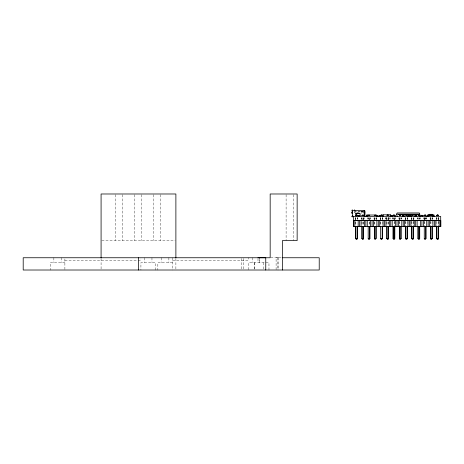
<?xml version="1.0" encoding="UTF-8"?>
<svg xmlns="http://www.w3.org/2000/svg" width="464" height="464" viewBox="0 0 464 464"><rect width="100%" height="100%" fill="white"/><g stroke="black" fill="none" stroke-linecap="round" stroke-linejoin="round"><path stroke-width="0.35" stroke-dasharray="2.32 1.74" d="M361.323 211.137L362.72 211.828L354.995 211.845L354.629 212.315L354.995 213.283M354.107 211.137L364.194 211.137M363.457 211.485L362.477 211.34M364.194 212.181L362.43 212.181L362.43 211.155M354.629 212.761L355.61 212.761M359.803 215.679L361.589 215.679M101.802 240.584L175.166 240.584M278.591 257.717L276.097 257.7L276.097 270.013M270.715 257.752L281.578 257.752M64.89 260.205L137.303 260.205M138.023 260.205L140.923 260.205L140.923 258.976M172.556 260.205L248.588 260.205L248.588 257.752M64.89 262.659L50.176 262.659L50.176 270.013M172.556 262.659L157.841 262.659L157.841 270.013M362.72 212.089L362.477 211.143M438.834 217.72L438.834 219.031M438.666 217.72L438.666 219.031M438.399 217.819L438.428 220.69M438.399 221.409L438.428 225.713M438.289 217.807L438.289 220.678M438.289 221.398L438.289 225.701M438.207 217.72L438.207 219.031M436.966 217.72L436.966 219.031M436.827 217.819L436.862 220.69M436.827 221.409L436.862 225.713M436.723 217.807L436.723 219.246M436.508 217.72L436.508 219.031M436.34 217.72L436.34 219.031M432.605 217.72L432.605 219.031M432.436 217.72L432.436 219.031M432.17 217.819L432.17 219.257M431.978 217.72L432.059 220.678M432.059 221.398L432.059 225.701M430.737 217.72L430.737 219.031M430.598 217.819L430.598 220.69M430.598 221.409L430.598 225.713M430.493 217.807L430.493 220.678M430.493 221.398L430.493 225.701M430.279 217.72L430.279 219.031M430.111 217.72L430.111 219.031M426.375 217.72L426.375 219.031M426.207 217.72L426.207 219.031M425.94 217.819L425.94 219.257M425.83 217.807L425.83 219.246M425.749 217.72L425.749 219.031M424.508 217.72L424.508 219.031M424.369 217.819L424.369 220.69M424.369 221.409L424.369 225.713M424.264 217.807L424.264 220.678M424.264 221.398L424.264 225.701M424.05 217.72L424.05 219.031M423.881 217.72L423.881 219.031M420.146 217.72L420.146 219.031M419.978 217.72L419.978 219.031M419.711 217.819L419.711 219.257M419.601 217.807L419.601 219.246M418.139 217.819L418.139 219.257M418.029 217.807L418.029 219.246M417.82 217.72L417.82 219.031M417.652 217.72L417.652 219.031M413.917 217.72L413.917 219.031M413.749 217.72L413.749 219.031M413.482 217.819L413.482 220.69M413.482 221.409L413.482 225.713M413.372 217.807L413.372 220.678M413.372 221.398L413.372 225.701M411.91 217.819L411.91 220.69M411.91 221.409L411.91 225.713M411.8 217.807L411.8 220.678M411.8 221.398L411.8 225.701M411.591 217.72L411.591 219.031M411.423 217.72L411.423 219.031M407.688 217.72L407.688 219.031M407.52 217.72L407.52 219.031M407.253 217.819L407.253 219.257M407.143 217.807L407.143 220.678M407.143 221.398L407.143 225.701M405.681 217.819L405.681 220.69M405.681 221.409L405.681 225.713M405.571 217.807L405.571 220.678M405.571 221.398L405.571 225.701M405.362 217.72L405.362 219.031M405.194 217.72L405.194 219.031M401.459 217.72L401.459 219.031M401.29 217.72L401.29 219.031M401.024 217.819L401.024 219.257M400.913 217.807L400.913 219.246M399.452 217.819L399.452 220.69M399.452 221.409L399.452 225.713M399.342 217.807L399.342 220.678M399.342 221.398L399.342 225.701M399.133 217.72L399.133 219.031M398.965 217.72L398.965 219.031M395.229 217.72L395.229 219.031M395.061 217.72L395.061 219.031M394.789 217.819L394.789 220.69M394.789 221.409L394.789 225.713M394.684 217.807L394.684 220.678M394.684 221.398L394.684 225.701M393.223 217.819L393.223 219.257M393.112 217.807L393.112 219.246M392.904 217.72L392.904 219.031M392.735 217.72L392.735 219.031M390.056 217.72L390.056 219.031M389.957 217.72L389.957 219.031M389 217.72L389 219.031M388.832 217.72L388.832 219.031M388.664 217.72L388.664 219.031M388.559 217.72L388.548 225.701M388.443 217.802L388.443 225.69M386.976 217.813L386.976 225.701M386.872 217.802L386.872 225.69M386.75 217.72L386.75 219.031M386.674 217.72L386.651 219.031M386.506 217.72L386.506 219.031M385.352 217.72L385.352 219.031M385.253 217.72L385.253 219.031M382.771 217.72L382.771 219.031M382.603 217.72L382.603 219.031M382.319 217.813L382.319 219.246M382.208 217.802L382.208 225.69M380.747 217.813L380.747 225.701M380.642 217.802L380.642 225.69M380.445 217.72L380.445 219.031M380.277 217.72L380.277 219.031M376.542 217.72L376.542 220.336M376.374 217.72L376.374 219.031M376.089 217.813L376.089 219.246M375.979 217.802L375.979 219.234M374.518 217.813L374.518 225.701M374.413 217.802L374.413 225.69M374.216 217.72L374.216 219.031M374.048 217.72L374.048 219.031M370.307 217.72L370.307 219.031M370.144 217.72L370.144 219.031M369.86 217.813L369.86 225.701M369.75 217.802L369.75 225.69M368.288 217.813L368.288 219.246M368.184 217.802L368.184 219.234M367.987 217.72L367.987 219.031M367.819 217.72L367.819 219.031M364.078 217.72L364.078 219.031M363.915 217.72L363.915 219.031M363.631 217.813L363.631 225.701M363.521 217.802L363.521 225.69M362.059 217.813L362.059 225.701M361.955 217.802L361.955 225.69M361.758 217.72L361.758 219.031M361.589 217.72L361.589 219.031M361.497 211.155L361.497 211.828M361.253 211.155L361.253 215.679M357.848 217.72L357.848 219.031M357.686 217.72L357.686 219.031M357.402 217.813L357.402 219.246M357.292 217.802L357.292 219.234M355.83 217.813L355.83 225.701M355.726 217.802L355.726 225.69M355.528 217.72L355.528 219.031M355.36 217.72L355.36 219.031M293.468 194.7L293.468 240.584M286.108 194.7L286.108 240.584M278.591 257.7L278.591 270.013M277.687 257.717L277.687 269.978M268.975 270.013L268.963 262.653L248.588 262.659L248.588 270.013M263.303 262.659L263.303 270.013M259.625 258.454L259.625 262.659L259.591 257.752M257.99 258.448L257.99 262.659M254.411 262.659L254.411 270.013M254.313 262.653L254.313 270.007M252.3 257.752L252.265 262.659M243.704 258.471L243.704 270.013M241.216 258.471L241.216 270.013M175.885 258.471L175.885 269.294M172.556 257.752L172.556 270.013M168.879 257.752L168.879 262.659M161.524 257.752L161.524 262.659M160.556 194.7L160.556 240.584M155.637 270.013L155.637 262.659L140.923 262.659L140.923 270.013M153.201 194.7L153.201 240.584M151.96 257.752L151.96 262.659M144.6 257.752L144.6 262.659M141.549 194.7L141.549 240.584M134.195 194.7L134.195 240.584M122.542 194.7L122.542 240.584M115.188 194.7L115.188 240.584M101.082 258.471L101.082 269.294M64.89 258.976L64.89 270.013M61.213 257.752L61.213 262.659M53.859 257.752L53.859 262.659M354.322 211.114A0.737 0.737 0 0 1 354.131 211.137"/><path stroke-width="0.7" d="M356.074 216.23C353.875 211.683 362.193 211.81 359.803 216.415M356.074 213.84L356.12 213.585A0.655 0.574 -70.1 0 0 356.074 213.84L356.12 213.585M362.181 215.557L362.552 215.186M364.194 214.82L363.828 215.186M367.018 214.942L366.902 215.308L367.291 215.308M428.864 216.415L428.492 214.942L433.208 214.942L432.837 216.415M419.299 216.386L419.821 214.165L419.299 212.941L397.155 212.941L396.633 214.165L397.155 216.386M354.983 210.407L354.455 209.838M436.862 215.673L437.297 215L436.827 215.667M355.83 215.661L356.306 214.983M368.66 214.971L368.184 215.65L369.75 215.65L369.315 214.971M374.889 214.971L374.413 215.65L375.979 215.65L375.544 214.971M380.747 215.661L381.222 214.983M393.223 215.667L393.698 214.994M424.369 215.667L424.844 214.994M430.963 214.983L430.493 215.656L432.059 215.656L431.619 214.983M351.613 216.555L352.669 215.679M352.188 217.013L352.669 216.415L352.669 210.407L352.199 209.815M357.292 226.409L357.292 238.6L356.903 239.082L356.114 239.082L355.726 238.6L355.726 226.409M357.402 226.42L357.402 238.612L357.007 239.099L356.224 239.099L355.83 238.612L355.83 226.42M363.521 226.409L363.521 238.6L363.132 239.082L362.343 239.082M369.75 226.409L369.75 238.6L369.361 239.082L368.573 239.082M369.86 226.42L369.86 238.612L369.466 239.099L368.683 239.099L368.184 238.6L368.184 226.409M382.208 226.409L382.208 238.6L381.82 239.082L381.037 239.082L380.642 238.6L380.642 226.409M388.443 226.409L388.443 238.6L388.049 239.082L387.266 239.082L386.872 238.6L386.872 226.409M394.29 239.093L394.684 238.606L394.684 226.415M400.519 239.093L400.913 238.606L400.913 226.415M401.024 226.426L401.024 238.618L400.629 239.105L399.736 239.093L399.342 238.606L399.342 226.415M406.748 239.093L407.143 238.606L407.143 226.415M412.977 239.093L413.372 238.606L413.372 226.415M413.482 226.426L413.482 238.618L413.088 239.105L412.194 239.093M419.207 239.093L419.601 238.606L419.601 226.415M425.442 239.093L425.83 238.606L425.83 226.415M431.671 239.093L432.059 238.606L432.059 226.415M437.9 239.093L438.289 238.606L438.289 226.415M438.004 239.105L438.428 238.624L438.399 226.426M428.608 215.528L428.318 216.386A0.783 0.783 0 0 1 428.104 216.415M428.475 215.348L428.168 216.195M352.489 211.874L352.176 212.367L352.489 213.347M428.092 216.23L427.675 216.415M352.669 210.407L364.194 210.407A0.737 0.737 0 0 1 364.93 211.137L364.93 215.679A0.737 0.737 0 0 1 364.194 216.415M352.657 211.137L351.7 210.378M352.669 211.874C351.207 211.143 351.207 214.084 352.669 213.347M364.194 211.996L364.93 211.996M364.194 212.982L364.93 212.982M355.801 213.301L359.89 213.301M396.633 214.165L419.821 214.165M429.235 214.316L432.518 214.316M402.479 214.583L402.955 214.583M403.703 214.583L404.185 214.583M407.862 214.583L407.38 214.362L407.862 214.362L407.862 216.415M408.656 214.583L409.132 214.583M409.88 214.583L410.362 214.583M411.11 214.583L411.585 214.362L411.11 214.362L411.11 216.415M414.787 214.583L415.263 214.583M416.011 214.583L416.492 214.583M428.968 214.571L432.784 214.571M388.107 214.983L387.347 214.971L386.872 215.65L388.443 215.65L388.003 214.971M437.958 214.994L438.399 215.667L437.952 215L437.192 214.983L436.723 215.656L438.289 215.656L437.848 214.983M421.179 215.284L424.612 215.406M428.376 215.308L433.324 215.308M367.291 215.493L366.902 215.493L367.047 216.415M428.376 215.493L433.324 215.493M359.815 215.679L355.726 215.65L356.201 214.971L356.961 214.983L357.402 215.661M356.944 215.731L359.281 215.731L359.281 216.415M376.484 215.783L377.603 215.783L377.603 216.415M376.484 215.853L377.603 215.853M378.85 215.853L380.352 215.806M391.367 215.853L392.486 215.853M395.363 215.853L394.249 215.783L395.363 215.783L395.363 216.415M376.484 216.346L377.603 216.346M378.85 216.346L379.97 216.346M391.367 216.346L392.486 216.346M352.669 216.415L440.701 216.415L440.719 226.652M353.493 220.336L440.701 220.336M355.726 238.6L357.292 238.6M361.955 226.409L361.955 238.6L363.521 238.6M368.184 238.6L369.75 238.6M374.413 226.409L374.413 238.6L375.979 238.6L375.979 226.409M380.642 238.6L382.208 238.6M386.872 238.6L388.443 238.6M355.83 238.612L357.402 238.612M368.288 238.612L369.86 238.612M393.112 226.415L393.112 238.606L394.684 238.606M399.342 238.606L401.024 238.618M405.571 226.415L405.571 238.606L407.143 238.606M411.8 226.415L411.8 238.606L413.482 238.618M418.029 226.415L418.029 238.606L419.601 238.606M424.264 226.415L424.264 238.606L425.83 238.606M430.493 226.415L430.493 238.606L432.059 238.606M436.723 226.415L436.723 238.606L438.289 238.606M375.695 239.099L374.912 239.099L374.518 238.612L374.518 226.42M438.039 239.111L437.111 239.093L436.723 238.606M257.99 257.746L265.35 257.746M282.298 257.752L319.22 257.752L319.22 270.013L23.2 270.013L23.2 257.752L270.17 257.752L270.17 193.987L297.146 193.987L297.146 240.584L282.431 240.584L282.431 270.013M433.196 215.493L433.654 216.386A0.783 0.783 0 0 0 433.869 216.415M437.25 239.111L436.827 238.618L436.827 226.426M430.992 239.105L430.598 238.618L430.598 226.426M430.493 238.606L430.882 239.093L431.775 239.105L432.17 238.618L432.17 226.426M424.369 238.618L424.763 239.105M424.264 238.606L424.653 239.093L425.546 239.105L425.94 238.618L425.94 226.426M418.534 239.105L418.139 238.618L418.139 226.426M418.029 238.606L418.424 239.093L419.317 239.105L419.711 238.618L419.711 226.426M411.8 238.606L412.305 239.105M406.075 239.105L405.681 238.618L405.681 226.426M405.571 238.606L405.965 239.093L406.858 239.105L407.253 238.618L407.253 226.426M399.846 239.105L399.452 238.618L399.452 226.426M393.617 239.105L393.223 238.618L393.223 226.426M393.112 238.606L393.507 239.093L394.4 239.105L394.789 238.618L394.789 226.426M380.747 238.612L381.141 239.099L381.924 239.099L382.319 238.612L382.319 226.42M374.413 238.6L374.802 239.082L376.089 238.612L376.089 226.42M361.955 238.6L362.454 239.099L363.237 239.099L363.631 238.612L363.631 226.42M425.94 215.667L425.5 214.994L424.734 214.983L424.264 215.656L425.83 215.656L425.389 214.983M419.27 214.994L419.711 215.667M394.789 215.667L394.354 214.994L393.588 214.983L393.112 215.656L394.684 215.656L394.243 214.983M382.319 215.661L381.878 214.983L381.118 214.971L380.642 215.65L382.208 215.65L381.773 214.971M363.521 215.65L363.086 214.971L362.43 214.971L361.955 215.65L364.194 215.679L364.194 210.407M356.857 214.971L357.292 215.65M359.757 213.585L359.803 213.84A0.655 0.574 70.1 0 0 359.762 213.585L359.797 213.765M440.8 220.423L440.8 226.652L353.382 226.629L353.382 220.4L440.609 220.406L440.609 226.635M439.17 220.406L439.17 226.635M435.818 220.406L435.818 226.635M434.298 216.415L433.428 215.331A1.119 1.119 0 0 0 433.208 215.308M434.379 220.406L434.379 226.635M434.107 216.415L434.107 215.047L427.309 215.047L427.309 216.415M433.08 215.795L433.08 216.415M432.941 220.406L432.941 226.635M429.589 220.406L429.589 226.635M428.15 220.406L428.15 226.635M427.831 215.795L427.831 216.415M426.712 220.406L426.712 226.635M426.109 215.783L426.109 216.415M423.359 220.406L423.359 226.635M422.658 216.415L422.658 215.783L420.419 215.783L420.419 216.415M422.379 215.783L422.379 216.415M421.921 220.406L421.921 226.635M420.697 215.783L420.697 216.415M420.483 220.406L420.483 226.635M417.13 220.406L417.13 226.635M416.492 216.415L416.492 214.362L416.011 214.362L416.011 216.415M415.692 220.406L415.692 226.635M415.263 216.415L415.263 214.362L414.787 214.362L414.787 216.415M414.253 220.406L414.253 226.635M411.91 226.426L411.91 238.618M410.895 220.406L410.895 226.635M410.362 216.415L410.362 214.362L409.88 214.362L409.88 216.415M409.463 220.406L409.463 226.635M409.132 216.415L409.132 214.362L408.656 214.362L408.656 216.415M408.024 220.406L408.024 226.635M404.666 220.406L404.666 226.635M404.185 216.415L404.185 214.362L403.703 214.362L403.703 216.415M403.233 220.406L403.233 226.635M402.955 216.415L402.955 214.362L402.479 214.362L402.479 216.415M401.795 220.406L401.795 226.635M398.437 220.406L398.437 226.635M397.004 220.406L397.004 226.635M395.566 220.406L395.566 226.635M392.486 216.415L392.486 215.783L391.367 215.783L391.367 216.415M392.208 220.406L392.208 226.635M390.758 220.4L390.775 226.635M390.63 216.415L390.63 214.82L382.783 214.82L382.783 216.415M390.183 214.82L390.183 216.415M389.325 220.4L389.325 226.629M388.548 226.42L388.548 238.612L388.153 239.099L387.37 239.099L386.976 238.612L386.976 226.42M385.967 220.4L385.967 226.629M384.528 220.4L384.528 226.629M383.177 214.82L383.177 216.415M383.096 220.4L383.096 226.629M382.116 215.308L382.116 216.415M380.352 216.415L380.352 215.731L378.85 215.783L378.85 216.415M379.97 215.783L379.97 216.415M379.738 220.4L379.738 226.629M378.299 220.4L378.299 226.629M376.867 220.4L376.867 226.629M376.548 216.415L376.548 215.018L366.85 215.018L366.85 216.415M373.508 220.4L373.508 226.629M372.07 220.4L372.07 226.629M370.637 220.4L370.637 226.629M367.279 220.4L367.279 226.629M365.841 220.4L365.841 226.629M364.93 216.12L364.93 216.485M364.408 220.4L364.408 226.629M362.059 226.42L362.059 238.612M361.05 220.4L361.05 226.629M359.612 220.4L359.612 226.629M358.95 215.731L358.95 216.415M358.173 220.4L358.173 226.629M354.821 220.4L354.821 226.629M353.527 216.166L353.493 226.641M265.756 257.752L265.756 270.013M175.885 257.752L175.885 193.987L101.082 193.987L101.082 257.81M138.469 257.752L138.469 270.013M364.194 211.665A0.737 0.423 0 0 1 363.979 211.961M364.194 211.062A0.737 0.423 0 0 1 363.979 211.358M399.817 214.983L399.342 215.656L400.913 215.656L400.473 214.983L399.817 214.983M406.046 214.983L405.571 215.656L407.143 215.656L406.702 214.983L406.046 214.983M412.276 214.983L411.8 215.656L413.372 215.656L412.931 214.983L412.276 214.983M418.505 214.983L418.029 215.656L419.601 215.656L419.16 214.983L418.505 214.983M399.278 214.362L398.796 214.583L399.278 214.362M400.502 214.362L400.026 214.583L400.502 214.362M401.731 214.362L401.25 214.583L401.731 214.362M405.408 214.362L404.933 214.583L405.408 214.362M406.632 214.362L406.157 214.583L406.632 214.362M412.815 214.362L412.334 214.583L412.815 214.362M414.039 214.362L413.563 214.583L414.039 214.362M417.716 214.362L417.24 214.583L417.716 214.362"/></g></svg>
